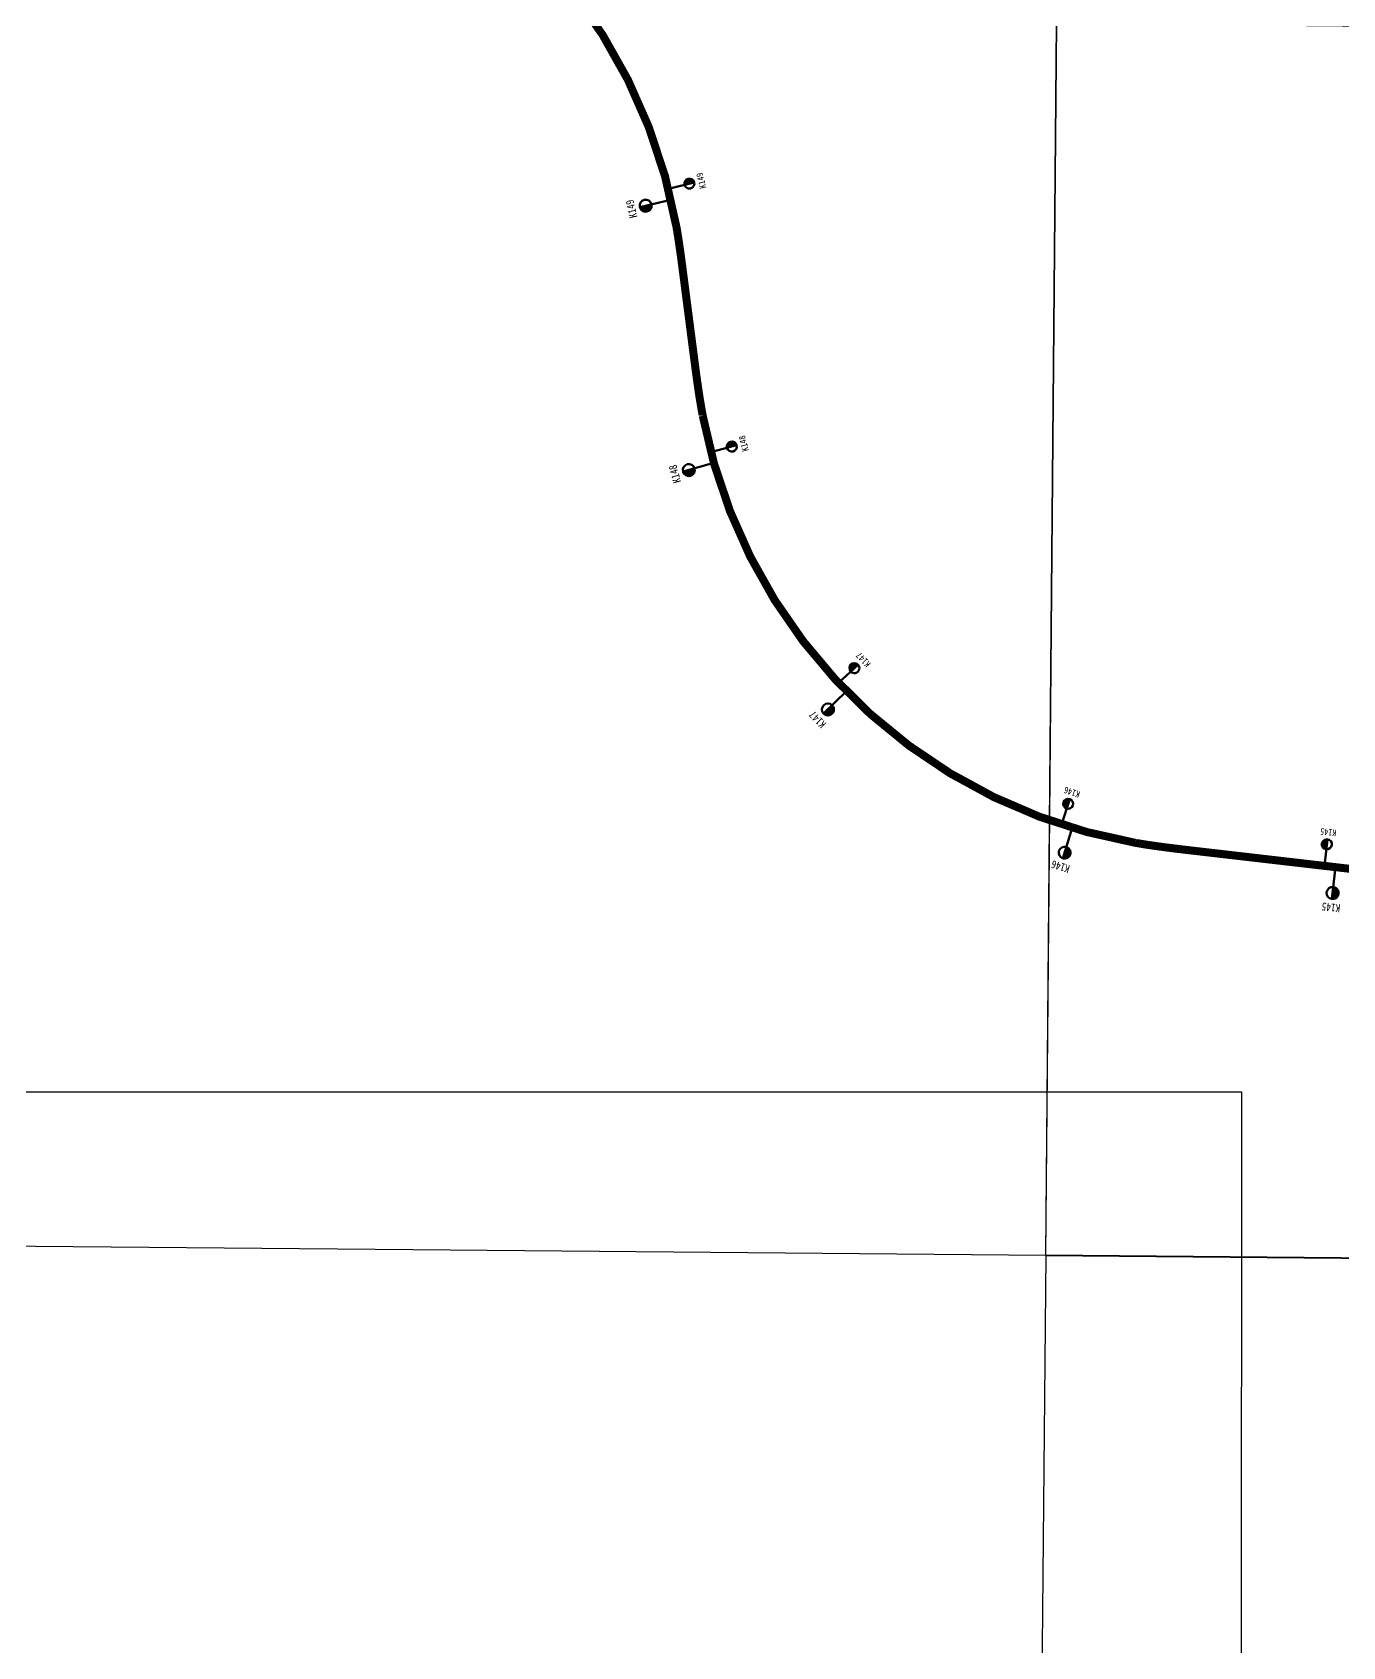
# Model space of a CAD drawing. Header units: millimetres. Extents: x 35376015 to 35425557, y 2978369 to 3016004.
# Drawn here: x 35384574 to 35389487, y 2991331 to 2997384 of the extents above; entities that cross this region are included whole.
import ezdxf
from ezdxf.enums import TextEntityAlignment as Align

# ---------------------------------------------------------------- set-up
doc = ezdxf.new("R2010")
doc.units = ezdxf.units.MM
doc.header["$XCLIPFRAME"] = 0
doc.linetypes.add('ACAD_ISO03W100', pattern=[30, 12, -18])
doc.layers.add('station', color=1, linetype='Continuous', lineweight=60)
doc.layers.add('zhix', color=5, linetype='Continuous', lineweight=30)
doc.styles.add('GTF_XW', font='SIMHEI.TTF', dxfattribs={"width": 0.85})
picture_1 = doc.add_image_def('image9.tif', size_in_pixel=(17328, 14208))
picture_2 = doc.add_image_def('image10.tif', size_in_pixel=(17376, 14210))
picture_3 = doc.add_image_def('image12.tif', size_in_pixel=(13870, 11462))
picture_4 = doc.add_image_def('image13.tif', size_in_pixel=(17588, 14315))

# ---------------------------------------------------------------- blocks, each defined once
blk = doc.blocks.new('公里标')
at = {"layer": 'station'}
h = blk.add_hatch(color=256, dxfattribs=at)
edge = h.paths.add_edge_path()
edge.add_arc((0, 13), 3, 90, 270)
edge.add_line((0, 10), (0, 16))
blk.add_line((0, 16), (0, 0), dxfattribs=at)
blk.add_lwpolyline([(0, 16, 1), (0, 10)], format="xyb", close=True, dxfattribs=at)
blk.add_lwpolyline([(0, 16, -1), (0, 10, -15.340907)], format="xyb", dxfattribs=at)

msp = doc.modelspace()

# ---------------------------------------------------------------- linework, layer by layer
at = {"color": 7, "lineweight": 30, "const_width": 1}
for points in [[(35384390.1, 3006275.6, -0.000003), (35384334.1, 3006699.2, -0.004654)], [(35384409.9, 3006278.2, -0.000003), (35384354, 3006701.8, -0.004654)], [(35387510.5, 2999180.5, -0.000038), (35386826.7, 2999975.6, -0.000524)], [(35387525.6, 2999193.6, -0.000038), (35386841.8, 2999988.6, -0.000524)]]:
    msp.add_lwpolyline(points, format="xyb", dxfattribs=at)
at = {"color": 7, "linetype": 'ACAD_ISO03W100', "lineweight": 30, "ltscale": 2, "const_width": 20, "flags": 128}
msp.add_lwpolyline([(35418866.2, 2978379, 0.00408), (35418596.8, 2978693.1, 0.004791), (35418362.6, 2978956.6, 0.000354), (35418239.2, 2979092.6, 0.003996), (35418228.1, 2979104.6, 0.067922), (35418130.9, 2979183.4, 0.051225), (35417981.4, 2979254.5, 0.009162), (35417860.1, 2979295.1, 0.017071), (35417793.9, 2979313.4, 0.003191), (35417664.5, 2979343.7, -0.002779), (35417515.8, 2979378.4, -0.00539), (35417279.6, 2979437.5, 0.004922), (35417021.1, 2979502.5, 0.037663), (35416897.7, 2979522.6, -0.03128), (35416749, 2979544.8, -0.053256), (35416561.7, 2979606.3, -0.060444), (35416413, 2979696.4, -0.007588), (35416234.3, 2979841, 0.006847), (35416036.6, 2980001.5, 0.000269), (35415709.9, 2980259.1, -0.000284), (35415399.9, 2980503.6, -0.004911), (35414938.6, 2980875.2, 0.012423), (35414754, 2981019.3, 0.022839), (35414740, 2981028.8, 0.001543), (35414525.8, 2981158.3, 0.010641), (35414147.8, 2981374.4, 0.041104), (35414044.6, 2981420.1, 0.069015), (35413989.5, 2981431, 0.030578), (35413863.2, 2981430.6, 0.031152), (35413746.1, 2981415.8, 0.023526), (35413594.1, 2981379.3, 0.09893), (35413417.6, 2981287.4, -0.098334), (35413240.1, 2981194.7, -0.040735), (35413083.5, 2981162.4, -0.057251), (35412969.5, 2981161.5, -0.032707), (35412844.6, 2981183.2, -0.068284), (35412787.9, 2981205.4, -0.006478), (35412708.2, 2981251.4, -0.00631), (35412627.7, 2981300.6, -0.00711), (35412453, 2981413.9, 0.016112), (35412375, 2981462.5, 0.006031), (35412355.7, 2981473.4, -0.001887), (35412293.4, 2981507.8, -0.031059), (35412115.8, 2981621.9, 0.058562), (35412018.1, 2981677.2, 0.074558), (35411972.8, 2981688.8, 0.023372), (35411824.6, 2981696.9, 0.031359), (35411658.6, 2981687.7, -0.046373), (35411546.1, 2981684.9, -0.013686), (35411441.8, 2981694.8, -0.015348), (35411349.5, 2981709.1, -0.009765), (35411222.9, 2981735.2, -0.009876), (35411098.7, 2981765.9, -0.010304), (35410982.9, 2981799.6, -0.003732), (35410665.7, 2981901.5, -0.011102), (35410325.7, 2982022, -0.019593), (35410137.6, 2982102.1, -0.046253), (35410000.5, 2982183.1, 0.027806), (35409777.8, 2982325.9, 0.038888), (35409137, 2982625.4, -0.041892), (35408543.6, 2982907.1, -0.012072), (35408137.3, 2983156.8, 0.016325), (35407835.3, 2983338.9, 0.005319), (35407527.4, 2983506.8, -0.009278), (35407351.6, 2983604.5, -0.002427), (35407251.1, 2983663.4, -0.001072), (35407024.6, 2983798.5, -0.005689), (35406755.9, 2983963.7, -0.023674), (35406693.7, 2984007.1, -0.028773), (35406654.5, 2984041.2, 0.013707), (35406574.3, 2984115.1, 0.00911), (35406364.5, 2984291.5, 0.004021), (35405878.9, 2984678.5, 0.011893), (35405195.9, 2985188.2, 0.018313), (35404733, 2985492, 0.007204), (35404263.5, 2985766.8, 0.008684), (35403867, 2985982.4, 0.000159), (35403714.4, 2986061.8, 0.000046), (35403186.2, 2986336.7, 0.00152), (35402876.1, 2986496.8, -0.002619), (35402696.3, 2986590.2, -0.160091), (35402640.3, 2986648, -0.04925), (35402551.8, 2986887.9, -0.091163), (35402531.9, 2987160, 0.101587), (35402509, 2987404.2, 0.031939), (35402455.4, 2987546.6, 0.061238), (35402414, 2987614.6, 0.066056), (35402315.7, 2987710, 0.060611), (35402186.1, 2987783.8, 0.013787), (35402000.7, 2987855.4, 0.005566), (35401535.2, 2988014.8, 0.005933), (35401024.9, 2988176.6, 0.060875), (35400973.3, 2988185.6, 0.033224), (35400911.1, 2988184.7, 0.007665), (35400643, 2988158.9, 0.016593), (35400459.3, 2988132.1, -0.061093), (35400408.8, 2988129.3, -0.014976), (35400290.7, 2988140.6, 0.003437), (35399777.5, 2988202.1, 0.001665), (35399411.5, 2988242.1, -0.004914), (35399287.6, 2988256.5, -0.047131), (35399187.2, 2988278.8, -0.017709), (35398930.6, 2988372.2, -0.000111), (35398779.7, 2988433.3, -0.000064), (35398519.9, 2988538.6, -0.000203), (35398073.5, 2988719.8, -0.000406), (35397849.8, 2988811, -0.034138), (35397734.3, 2988867.6, -0.048797), (35397661.1, 2988920, -0.026938), (35397646.4, 2988934.4, -0.001673), (35397423.8, 2989177.9, -0.010211), (35396545.8, 2990185.3, -0.111617), (35396489.3, 2990295.5, -0.00203), (35396470.1, 2990371.7, -0.000724), (35396417.2, 2990585.7, -0.000368), (35396317.1, 2990994.7, -0.001366), (35396290.5, 2991105, -0.050222), (35396256.9, 2991355.6, 0.034229), (35396219.3, 2991724.2, 0.006561), (35396183.3, 2991919, 0.00586), (35396137.5, 2992136.1, 0.016024), (35396087.8, 2992329.3, 0.014863), (35396021.5, 2992533.9, 0.042162), (35395954.4, 2992681.1, 0.029286), (35395828.8, 2992876.9, 0.036503), (35395689.3, 2993042, 0.052275), (35395572.8, 2993138.4, 0.024574), (35395433.6, 2993221.5, 0.019092), (35395245.9, 2993312.3, 0.024727), (35395060.7, 2993382.7, -0.028974), (35394903.1, 2993444.1, -0.030124), (35394739.9, 2993531.1, -0.059007), (35394665.5, 2993589.7, -0.019376), (35394594.5, 2993666.5, -0.00622), (35394386, 2993916.4, -0.009421), (35394243.9, 2994098.1, 0.015545), (35394156.4, 2994207.2, 0.089106), (35394087.4, 2994263.6, -0.100465), (35394027.2, 2994315.2, -0.041655), (35394007, 2994346.1, -0.006432), (35393896.2, 2994557.5, -0.054681), (35393773.9, 2994881.5, 0.109516), (35393695, 2995037.1, 0.074144), (35393642, 2995085, 0.038132), (35393521.4, 2995152.6, 0.066069), (35393359.2, 2995203.2, -0.108378), (35393262.5, 2995242.6, -0.00503), (35393059.4, 2995385.3, 0.003045), (35392724.9, 2995622.4, 0.000083), (35392471.9, 2995799.2, 0.000059), (35392115.6, 2996048.2, 0.004384), (35391640.4, 2996374.1, 0.078102), (35391610.9, 2996387.8, 0.037746), (35391594.4, 2996391.3, 0.002429), (35391334.8, 2996423.8, 0.010506), (35390977.1, 2996459.3, -0.036858), (35390875.7, 2996474.8, -0.036605), (35390856.6, 2996480.7, -0.001586), (35390427.7, 2996649.4, -0.004242), (35389970.5, 2996835.4, -0.026615), (35389899.5, 2996869.6, -0.128736), (35389844.8, 2996921.2, -0.014134), (35389504.6, 2997503.2, -0.01943), (35389279, 2997956.3, 0.038686), (35389156.9, 2998179.6, 0.040491), (35389062.6, 2998301.5, 0.036033), (35388937.1, 2998420.6, 0.040561), (35388843, 2998485.8, 0.049283), (35388757.2, 2998524.7, 0.11391), (35388618.7, 2998538.8, -0.068335), (35388388.5, 2998541.3, -0.035603), (35388043.8, 2998617.8, -0.141206), (35387967.5, 2998666.7, -0.001923), (35387871.2, 2998777.3, -0.000521), (35387518, 2999187, -0.000038), (35386834.3, 2999982.1, -0.000524), (35386784.5, 3000040.2, -0.010134), (35386729.9, 3000106.6, 0.008509), (35386665.1, 3000186, 0.047512), (35386585.5, 3000263.8, -0.02445), (35386424.4, 3000407.4, -0.019729), (35386303.5, 3000536.1, -0.053437), (35386266.2, 3000589.8, -0.06379), (35386232.7, 3000675.2, -0.023074), (35386182.4, 3000922.8, -0.000356), (35386171.5, 3000993.1, -0.000949), (35386167.5, 3001019.5, -0.008757), (35386151, 3001144.1, 0.006075), (35386128.2, 3001323.9, 0.038373), (35386094.2, 3001479.6, 0.046036), (35386044.5, 3001602.9, 0.055767), (35385965.9, 3001721, 0.027631), (35385770.6, 3001929.1, 0.00608), (35385451.2, 3002226.5, 0.010585), (35385262.1, 3002391.1, 0.005944), (35385135.2, 3002494.4, -0.00606), (35385010.7, 3002595.7, -0.016777), (35384908.4, 3002687.2, -0.01359), (35384789.1, 3002807.5, -0.066178), (35384707.4, 3002921.6, -0.040011), (35384615.3, 3003133.8, -0.040444), (35384572.4, 3003302.9, -0.040658), (35384557.4, 3003475.8, -0.080631), (35384601.1, 3003753.8, 0.06217), (35384670.7, 3004111.2, 0.020666), (35384677.8, 3004374.9, 0.053226), (35384665.4, 3004476.8, 0.111514), (35384601.5, 3004609.5, -0.078745), (35384499.6, 3004789.9, -0.027664), (35384444, 3004968.6, -0.040755), (35384423.1, 3005093.9, -0.151895), (35384467.7, 3005295.3, 0.164071), (35384504.7, 3005483.3, 0.000046), (35384471.7, 3005734, 0.000043), (35384436.2, 3006002.5, 0.000006), (35384400, 3006276.9, -0.000003), (35384344.1, 3006700.5, -0.004654), (35384329, 3006823.7, -0.001802), (35384294, 3007142.5)], format="xyb", dxfattribs=at)
at = {"layer": 'zhix', "color": 1, "const_width": 30, "flags": 128}
msp.add_lwpolyline([(35392294.2, 2993926.4), (35388937.7, 2994314.4), (35388936.7, 2994314.5), (35388935.7, 2994314.7), (35388934.7, 2994314.8), (35388933.7, 2994314.9), (35388932.7, 2994315), (35388931.7, 2994315.1), (35388930.7, 2994315.2), (35388929.7, 2994315.4), (35388928.7, 2994315.5), (35388927.7, 2994315.6), (35388926.7, 2994315.7), (35388925.7, 2994315.8), (35388924.7, 2994315.9), (35388923.8, 2994316), (35388922.8, 2994316.2), (35388921.8, 2994316.3), (35388920.8, 2994316.4), (35388919.8, 2994316.5), (35388918.8, 2994316.6), (35388917.8, 2994316.7), (35388916.8, 2994316.8), (35388915.8, 2994317), (35388914.8, 2994317.1), (35388913.8, 2994317.2), (35388912.8, 2994317.3), (35388911.8, 2994317.4), (35388910.8, 2994317.5), (35388909.8, 2994317.7), (35388908.9, 2994317.8), (35388907.9, 2994317.9), (35388906.9, 2994318), (35388905.9, 2994318.1), (35388904.9, 2994318.2), (35388903.9, 2994318.4), (35388902.9, 2994318.5), (35388901.9, 2994318.6), (35388900.9, 2994318.7), (35388899.9, 2994318.8), (35388898.9, 2994318.9), (35388897.9, 2994319.1), (35388896.9, 2994319.2), (35388895.9, 2994319.3), (35388894.9, 2994319.4), (35388894, 2994319.5), (35388893, 2994319.6), (35388892, 2994319.8), (35388891, 2994319.9), (35388890, 2994320), (35388889, 2994320.1), (35388888, 2994320.2), (35388887, 2994320.3), (35388886, 2994320.5), (35388885, 2994320.6), (35388884, 2994320.7), (35388883, 2994320.8), (35388882, 2994320.9), (35388881, 2994321), (35388880.1, 2994321.2), (35388879.1, 2994321.3), (35388878.1, 2994321.4), (35388877.1, 2994321.5), (35388876.1, 2994321.6), (35388875.1, 2994321.8), (35388874.1, 2994321.9), (35388873.1, 2994322), (35388872.1, 2994322.1), (35388871.1, 2994322.2), (35388870.1, 2994322.4), (35388869.1, 2994322.5), (35388868.1, 2994322.6), (35388867.1, 2994322.7), (35388866.2, 2994322.8), (35388865.2, 2994323), (35388864.2, 2994323.1), (35388863.2, 2994323.2), (35388862.2, 2994323.3), (35388861.2, 2994323.4), (35388860.2, 2994323.6), (35388859.2, 2994323.7), (35388858.2, 2994323.8), (35388857.2, 2994323.9), (35388856.2, 2994324), (35388855.2, 2994324.2), (35388854.2, 2994324.3), (35388853.2, 2994324.4), (35388852.3, 2994324.5), (35388851.3, 2994324.7), (35388850.3, 2994324.8), (35388849.3, 2994324.9), (35388848.3, 2994325), (35388847.3, 2994325.2), (35388846.3, 2994325.3), (35388845.3, 2994325.4), (35388844.3, 2994325.5), (35388843.3, 2994325.7), (35388842.3, 2994325.8), (35388841.3, 2994325.9), (35388840.3, 2994326), (35388839.4, 2994326.2), (35388838.4, 2994326.3), (35388837.4, 2994326.4), (35388836.4, 2994326.5), (35388835.4, 2994326.7), (35388834.4, 2994326.8), (35388833.4, 2994326.9), (35388832.4, 2994327), (35388831.4, 2994327.2), (35388830.4, 2994327.3), (35388829.4, 2994327.4), (35388828.4, 2994327.5), (35388827.5, 2994327.7), (35388826.5, 2994327.8), (35388825.5, 2994327.9), (35388824.5, 2994328.1), (35388823.5, 2994328.2), (35388822.5, 2994328.3), (35388821.5, 2994328.4), (35388820.5, 2994328.6), (35388819.5, 2994328.7), (35388818.5, 2994328.8), (35388817.5, 2994329), (35388816.5, 2994329.1), (35388815.6, 2994329.2), (35388814.6, 2994329.4), (35388813.6, 2994329.5), (35388812.6, 2994329.6), (35388811.6, 2994329.8), (35388810.6, 2994329.9), (35388809.6, 2994330), (35388808.6, 2994330.2), (35388807.6, 2994330.3), (35388806.6, 2994330.4), (35388805.6, 2994330.6), (35388804.7, 2994330.7), (35388803.7, 2994330.8), (35388802.7, 2994331), (35388801.7, 2994331.1), (35388800.7, 2994331.2), (35388799.7, 2994331.4), (35388798.7, 2994331.5), (35388797.7, 2994331.6), (35388796.7, 2994331.8), (35388795.7, 2994331.9), (35388794.7, 2994332), (35388793.8, 2994332.2), (35388792.8, 2994332.3), (35388791.8, 2994332.5), (35388790.8, 2994332.6), (35388789.8, 2994332.7), (35388788.8, 2994332.9), (35388787.8, 2994333), (35388786.8, 2994333.2), (35388785.8, 2994333.3), (35388784.8, 2994333.4), (35388783.9, 2994333.6), (35388782.9, 2994333.7), (35388781.9, 2994333.9), (35388780.9, 2994334), (35388779.9, 2994334.1), (35388778.9, 2994334.3), (35388777.9, 2994334.4), (35388776.9, 2994334.6), (35388775.9, 2994334.7), (35388774.9, 2994334.9), (35388774, 2994335), (35388773, 2994335.1), (35388772, 2994335.3), (35388771, 2994335.4), (35388770, 2994335.6), (35388769, 2994335.7), (35388768, 2994335.9), (35388767, 2994336), (35388766, 2994336.2), (35388765, 2994336.3), (35388764.1, 2994336.5), (35388763.1, 2994336.6), (35388762.1, 2994336.8), (35388761.1, 2994336.9), (35388760.1, 2994337.1), (35388759.1, 2994337.2), (35388758.1, 2994337.4), (35388757.1, 2994337.5), (35388756.1, 2994337.7), (35388755.2, 2994337.8), (35388754.2, 2994338), (35388753.2, 2994338.1), (35388752.2, 2994338.3), (35388751.2, 2994338.4), (35388750.2, 2994338.6), (35388749.2, 2994338.7), (35388748.2, 2994338.9), (35388747.3, 2994339), (35388746.3, 2994339.2), (35388745.3, 2994339.3), (35388744.3, 2994339.5), (35388743.3, 2994339.6), (35388742.3, 2994339.8), (35388741.3, 2994340), (35388740.3, 2994340.1), (35388739.4, 2994340.3), (35388738.4, 2994340.4), (35388737.4, 2994340.6), (35388736.4, 2994340.8), (35388735.4, 2994340.9), (35388734.4, 2994341.1), (35388733.4, 2994341.2), (35388732.4, 2994341.4), (35388731.5, 2994341.6), (35388730.5, 2994341.7), (35388729.5, 2994341.9), (35388728.5, 2994342), (35388727.5, 2994342.2), (35388726.5, 2994342.4), (35388725.5, 2994342.5), (35388724.5, 2994342.7), (35388723.6, 2994342.9), (35388722.6, 2994343), (35388721.6, 2994343.2), (35388720.6, 2994343.4), (35388719.6, 2994343.5), (35388718.6, 2994343.7), (35388717.6, 2994343.9), (35388716.7, 2994344), (35388715.7, 2994344.2), (35388714.7, 2994344.4), (35388713.7, 2994344.5), (35388712.7, 2994344.7), (35388711.7, 2994344.9), (35388710.7, 2994345), (35388710.3, 2994345.1, -0.312812), (35387087.6, 2995946.1), (35387087.6, 2995946.6), (35387087.4, 2995947.6), (35387087.2, 2995948.5), (35387087, 2995949.5), (35387086.8, 2995950.5), (35387086.6, 2995951.5), (35387086.5, 2995952.5), (35387086.3, 2995953.4), (35387086.1, 2995954.4), (35387085.9, 2995955.4), (35387085.7, 2995956.4), (35387085.6, 2995957.4), (35387085.4, 2995958.4), (35387085.2, 2995959.4), (35387085, 2995960.3), (35387084.8, 2995961.3), (35387084.7, 2995962.3), (35387084.5, 2995963.3), (35387084.3, 2995964.3), (35387084.1, 2995965.3), (35387084, 2995966.2), (35387083.8, 2995967.2), (35387083.6, 2995968.2), (35387083.4, 2995969.2), (35387083.3, 2995970.2), (35387083.1, 2995971.2), (35387082.9, 2995972.2), (35387082.7, 2995973.1), (35387082.6, 2995974.1), (35387082.4, 2995975.1), (35387082.2, 2995976.1), (35387082.1, 2995977.1), (35387081.9, 2995978.1), (35387081.7, 2995979), (35387081.5, 2995980), (35387081.4, 2995981), (35387081.2, 2995982), (35387081, 2995983), (35387080.9, 2995984), (35387080.7, 2995985), (35387080.5, 2995985.9), (35387080.4, 2995986.9), (35387080.2, 2995987.9), (35387080, 2995988.9), (35387079.9, 2995989.9), (35387079.7, 2995990.9), (35387079.5, 2995991.9), (35387079.4, 2995992.9), (35387079.2, 2995993.8), (35387079.1, 2995994.8), (35387078.9, 2995995.8), (35387078.7, 2995996.8), (35387078.6, 2995997.8), (35387078.4, 2995998.8), (35387078.2, 2995999.8), (35387078.1, 2996000.7), (35387077.9, 2996001.7), (35387077.8, 2996002.7), (35387077.6, 2996003.7), (35387077.4, 2996004.7), (35387077.3, 2996005.7), (35387077.1, 2996006.7), (35387077, 2996007.7), (35387076.8, 2996008.6), (35387076.7, 2996009.6), (35387076.5, 2996010.6), (35387076.3, 2996011.6), (35387076.2, 2996012.6), (35387076, 2996013.6), (35387075.9, 2996014.6), (35387075.7, 2996015.6), (35387075.6, 2996016.5), (35387075.4, 2996017.5), (35387075.3, 2996018.5), (35387075.1, 2996019.5), (35387074.9, 2996020.5), (35387074.8, 2996021.5), (35387074.6, 2996022.5), (35387074.5, 2996023.5), (35387074.3, 2996024.5), (35387074.2, 2996025.4), (35387074, 2996026.4), (35387073.9, 2996027.4), (35387073.7, 2996028.4), (35387073.6, 2996029.4), (35387073.4, 2996030.4), (35387073.3, 2996031.4), (35387073.1, 2996032.4), (35387073, 2996033.3), (35387072.8, 2996034.3), (35387072.7, 2996035.3), (35387072.5, 2996036.3), (35387072.4, 2996037.3), (35387072.2, 2996038.3), (35387072.1, 2996039.3), (35387071.9, 2996040.3), (35387071.8, 2996041.3), (35387071.6, 2996042.2), (35387071.5, 2996043.2), (35387071.3, 2996044.2), (35387071.2, 2996045.2), (35387071.1, 2996046.2), (35387070.9, 2996047.2), (35387070.8, 2996048.2), (35387070.6, 2996049.2), (35387070.5, 2996050.2), (35387070.3, 2996051.2), (35387070.2, 2996052.1), (35387070, 2996053.1), (35387069.9, 2996054.1), (35387069.8, 2996055.1), (35387069.6, 2996056.1), (35387069.5, 2996057.1), (35387069.3, 2996058.1), (35387069.2, 2996059.1), (35387069, 2996060.1), (35387068.9, 2996061), (35387068.8, 2996062), (35387068.6, 2996063), (35387068.5, 2996064), (35387068.3, 2996065), (35387068.2, 2996066), (35387068, 2996067), (35387067.9, 2996068), (35387067.8, 2996069), (35387067.6, 2996070), (35387067.5, 2996070.9), (35387067.3, 2996071.9), (35387067.2, 2996072.9), (35387067.1, 2996073.9), (35387066.9, 2996074.9), (35387066.8, 2996075.9), (35387066.7, 2996076.9), (35387066.5, 2996077.9), (35387066.4, 2996078.9), (35387066.2, 2996079.9), (35387066.1, 2996080.9), (35387066, 2996081.8), (35387065.8, 2996082.8), (35387065.7, 2996083.8), (35387065.6, 2996084.8), (35387065.4, 2996085.8), (35387065.3, 2996086.8), (35387065.1, 2996087.8), (35387065, 2996088.8), (35387064.9, 2996089.8), (35387064.7, 2996090.8), (35387064.6, 2996091.7), (35387064.5, 2996092.7), (35387064.3, 2996093.7), (35387064.2, 2996094.7), (35387064.1, 2996095.7), (35387063.9, 2996096.7), (35387063.8, 2996097.7), (35387063.7, 2996098.7), (35387063.5, 2996099.7), (35387063.4, 2996100.7), (35387063.3, 2996101.7), (35387063.1, 2996102.6), (35387063, 2996103.6), (35387062.9, 2996104.6), (35387062.7, 2996105.6), (35387062.6, 2996106.6), (35387062.5, 2996107.6), (35387062.3, 2996108.6), (35387062.2, 2996109.6), (35387062.1, 2996110.6), (35387061.9, 2996111.6), (35387061.8, 2996112.6), (35387061.7, 2996113.6), (35387061.5, 2996114.5), (35387061.4, 2996115.5), (35387061.3, 2996116.5), (35387061.1, 2996117.5), (35387061, 2996118.5), (35387060.9, 2996119.5), (35387060.7, 2996120.5), (35387060.6, 2996121.5), (35387060.5, 2996122.5), (35387060.3, 2996123.5), (35387060.2, 2996124.5), (35387060.1, 2996125.4), (35387060, 2996126.4), (35387059.8, 2996127.4), (35387059.7, 2996128.4), (35387059.6, 2996129.4), (35387059.4, 2996130.4), (35387059.3, 2996131.4), (35387059.2, 2996132.4), (35387059, 2996133.4), (35387058.9, 2996134.4), (35387058.8, 2996135.4), (35387058.7, 2996136.4), (35387058.5, 2996137.3), (35387058.4, 2996138.3), (35387058.3, 2996139.3), (35387058.1, 2996140.3), (35387058, 2996141.3), (35387057.9, 2996142.3), (35387057.7, 2996143.3), (35387057.6, 2996144.3), (35387057.5, 2996145.3), (35387057.4, 2996146.3), (35387057.2, 2996147.3), (35387057.1, 2996148.3), (35387057, 2996149.2), (35387056.8, 2996150.2), (35387056.7, 2996151.2), (35387056.6, 2996152.2), (35387056.5, 2996153.2), (35387056.3, 2996154.2), (35387056.2, 2996155.2), (35387056.1, 2996156.2), (35387055.9, 2996157.2), (35387055.8, 2996158.2), (35387055.7, 2996159.2), (35387055.6, 2996160.2), (35387055.4, 2996161.1), (35387055.3, 2996162.1), (35387055.2, 2996163.1), (35387055, 2996164.1), (35387054.9, 2996165.1), (35387054.8, 2996166.1), (35387054.7, 2996167.1), (35387054.5, 2996168.1), (35387054.4, 2996169.1), (35387054.3, 2996170.1), (35387054.2, 2996171.1), (35387054, 2996172.1), (35387053.9, 2996173), (35387014.6, 2996477.1), (35387014.5, 2996478.1), (35387014.3, 2996479.1), (35387014.2, 2996480.1), (35387014.1, 2996481.1), (35387014, 2996482.1), (35387013.8, 2996483.1), (35387013.7, 2996484.1), (35387013.6, 2996485.1), (35387013.4, 2996486), (35387013.3, 2996487), (35387013.2, 2996488), (35387013.1, 2996489), (35387012.9, 2996490), (35387012.8, 2996491), (35387012.7, 2996492), (35387012.5, 2996493), (35387012.4, 2996494), (35387012.3, 2996495), (35387012.2, 2996496), (35387012, 2996497), (35387011.9, 2996497.9), (35387011.8, 2996498.9), (35387011.6, 2996499.9), (35387011.5, 2996500.9), (35387011.4, 2996501.9), (35387011.3, 2996502.9), (35387011.1, 2996503.9), (35387011, 2996504.9), (35387010.9, 2996505.9), (35387010.7, 2996506.9), (35387010.6, 2996507.9), (35387010.5, 2996508.9), (35387010.3, 2996509.8), (35387010.2, 2996510.8), (35387010.1, 2996511.8), (35387010, 2996512.8), (35387009.8, 2996513.8), (35387009.7, 2996514.8), (35387009.6, 2996515.8), (35387009.4, 2996516.8), (35387009.3, 2996517.8), (35387009.2, 2996518.8), (35387009, 2996519.8), (35387008.9, 2996520.8), (35387008.8, 2996521.7), (35387008.7, 2996522.7), (35387008.5, 2996523.7), (35387008.4, 2996524.7), (35387008.3, 2996525.7), (35387008.1, 2996526.7), (35387008, 2996527.7), (35387007.9, 2996528.7), (35387007.7, 2996529.7), (35387007.6, 2996530.7), (35387007.5, 2996531.7), (35387007.3, 2996532.6), (35387007.2, 2996533.6), (35387007.1, 2996534.6), (35387006.9, 2996535.6), (35387006.8, 2996536.6), (35387006.7, 2996537.6), (35387006.5, 2996538.6), (35387006.4, 2996539.6), (35387006.3, 2996540.6), (35387006.1, 2996541.6), (35387006, 2996542.6), (35387005.9, 2996543.6), (35387005.7, 2996544.5), (35387005.6, 2996545.5), (35387005.5, 2996546.5), (35387005.3, 2996547.5), (35387005.2, 2996548.5), (35387005.1, 2996549.5), (35387004.9, 2996550.5), (35387004.8, 2996551.5), (35387004.7, 2996552.5), (35387004.5, 2996553.5), (35387004.4, 2996554.5), (35387004.2, 2996555.4), (35387004.1, 2996556.4), (35387004, 2996557.4), (35387003.8, 2996558.4), (35387003.7, 2996559.4), (35387003.6, 2996560.4), (35387003.4, 2996561.4), (35387003.3, 2996562.4), (35387003.1, 2996563.4), (35387003, 2996564.4), (35387002.9, 2996565.3), (35387002.7, 2996566.3), (35387002.6, 2996567.3), (35387002.4, 2996568.3), (35387002.3, 2996569.3), (35387002.2, 2996570.3), (35387002, 2996571.3), (35387001.9, 2996572.3), (35387001.7, 2996573.3), (35387001.6, 2996574.3), (35387001.5, 2996575.2), (35387001.3, 2996576.2), (35387001.2, 2996577.2), (35387001, 2996578.2), (35387000.9, 2996579.2), (35387000.7, 2996580.2), (35387000.6, 2996581.2), (35387000.5, 2996582.2), (35387000.3, 2996583.2), (35387000.2, 2996584.2), (35387000, 2996585.1), (35386999.9, 2996586.1), (35386999.7, 2996587.1), (35386999.6, 2996588.1), (35386999.4, 2996589.1), (35386999.3, 2996590.1), (35386999.2, 2996591.1), (35386999, 2996592.1), (35386998.9, 2996593.1), (35386998.7, 2996594), (35386998.6, 2996595), (35386998.4, 2996596), (35386998.3, 2996597), (35386998.1, 2996598), (35386998, 2996599), (35386997.8, 2996600), (35386997.7, 2996601), (35386997.5, 2996602), (35386997.4, 2996602.9), (35386997.2, 2996603.9), (35386997.1, 2996604.9), (35386996.9, 2996605.9), (35386996.8, 2996606.9), (35386996.6, 2996607.9), (35386996.5, 2996608.9), (35386996.3, 2996609.9), (35386996.2, 2996610.9), (35386996, 2996611.8), (35386995.9, 2996612.8), (35386995.7, 2996613.8), (35386995.5, 2996614.8), (35386995.4, 2996615.8), (35386995.2, 2996616.8), (35386995.1, 2996617.8), (35386994.9, 2996618.8), (35386994.8, 2996619.7), (35386994.6, 2996620.7), (35386994.5, 2996621.7), (35386994.3, 2996622.7), (35386994.1, 2996623.7), (35386994, 2996624.7), (35386993.8, 2996625.7), (35386993.7, 2996626.7), (35386993.5, 2996627.6), (35386993.3, 2996628.6), (35386993.2, 2996629.6), (35386993, 2996630.6), (35386992.9, 2996631.6), (35386992.7, 2996632.6), (35386992.5, 2996633.6), (35386992.4, 2996634.6), (35386992.2, 2996635.5), (35386992, 2996636.5), (35386991.9, 2996637.5), (35386991.7, 2996638.5), (35386991.6, 2996639.5), (35386991.4, 2996640.5), (35386991.2, 2996641.5), (35386991.1, 2996642.4), (35386990.9, 2996643.4), (35386990.7, 2996644.4), (35386990.6, 2996645.4), (35386990.4, 2996646.4), (35386990.2, 2996647.4), (35386990, 2996648.4), (35386989.9, 2996649.3), (35386989.7, 2996650.3), (35386989.5, 2996651.3), (35386989.4, 2996652.3), (35386989.2, 2996653.3), (35386989, 2996654.3), (35386988.9, 2996654.8, 0.171305), (35386336, 2997815)], format="xyb", dxfattribs=at)
at = {"layer": 'zhix', "color": 5, "const_width": 30, "flags": 128}
msp.add_lwpolyline([(35392294.2, 2993926.4), (35388937.7, 2994314.4), (35388936.7, 2994314.5), (35388935.7, 2994314.7), (35388934.7, 2994314.8), (35388933.7, 2994314.9), (35388932.7, 2994315), (35388931.7, 2994315.1), (35388930.7, 2994315.2), (35388929.7, 2994315.4), (35388928.7, 2994315.5), (35388927.7, 2994315.6), (35388926.7, 2994315.7), (35388925.7, 2994315.8), (35388924.7, 2994315.9), (35388923.8, 2994316), (35388922.8, 2994316.2), (35388921.8, 2994316.3), (35388920.8, 2994316.4), (35388919.8, 2994316.5), (35388918.8, 2994316.6), (35388917.8, 2994316.7), (35388916.8, 2994316.8), (35388915.8, 2994317), (35388914.8, 2994317.1), (35388913.8, 2994317.2), (35388912.8, 2994317.3), (35388911.8, 2994317.4), (35388910.8, 2994317.5), (35388909.8, 2994317.7), (35388908.9, 2994317.8), (35388907.9, 2994317.9), (35388906.9, 2994318), (35388905.9, 2994318.1), (35388904.9, 2994318.2), (35388903.9, 2994318.4), (35388902.9, 2994318.5), (35388901.9, 2994318.6), (35388900.9, 2994318.7), (35388899.9, 2994318.8), (35388898.9, 2994318.9), (35388897.9, 2994319.1), (35388896.9, 2994319.2), (35388895.9, 2994319.3), (35388894.9, 2994319.4), (35388894, 2994319.5), (35388893, 2994319.6), (35388892, 2994319.8), (35388891, 2994319.9), (35388890, 2994320), (35388889, 2994320.1), (35388888, 2994320.2), (35388887, 2994320.3), (35388886, 2994320.5), (35388885, 2994320.6), (35388884, 2994320.7), (35388883, 2994320.8), (35388882, 2994320.9), (35388881, 2994321), (35388880.1, 2994321.2), (35388879.1, 2994321.3), (35388878.1, 2994321.4), (35388877.1, 2994321.5), (35388876.1, 2994321.6), (35388875.1, 2994321.8), (35388874.1, 2994321.9), (35388873.1, 2994322), (35388872.1, 2994322.1), (35388871.1, 2994322.2), (35388870.1, 2994322.4), (35388869.1, 2994322.5), (35388868.1, 2994322.6), (35388867.1, 2994322.7), (35388866.2, 2994322.8), (35388865.2, 2994323), (35388864.2, 2994323.1), (35388863.2, 2994323.2), (35388862.2, 2994323.3), (35388861.2, 2994323.4), (35388860.2, 2994323.6), (35388859.2, 2994323.7), (35388858.2, 2994323.8), (35388857.2, 2994323.9), (35388856.2, 2994324), (35388855.2, 2994324.2), (35388854.2, 2994324.3), (35388853.2, 2994324.4), (35388852.3, 2994324.5), (35388851.3, 2994324.7), (35388850.3, 2994324.8), (35388849.3, 2994324.9), (35388848.3, 2994325), (35388847.3, 2994325.2), (35388846.3, 2994325.3), (35388845.3, 2994325.4), (35388844.3, 2994325.5), (35388843.3, 2994325.7), (35388842.3, 2994325.8), (35388841.3, 2994325.9), (35388840.3, 2994326), (35388839.4, 2994326.2), (35388838.4, 2994326.3), (35388837.4, 2994326.4), (35388836.4, 2994326.5), (35388835.4, 2994326.7), (35388834.4, 2994326.8), (35388833.4, 2994326.9), (35388832.4, 2994327), (35388831.4, 2994327.2), (35388830.4, 2994327.3), (35388829.4, 2994327.4), (35388828.4, 2994327.5), (35388827.5, 2994327.7), (35388826.5, 2994327.8), (35388825.5, 2994327.9), (35388824.5, 2994328.1), (35388823.5, 2994328.2), (35388822.5, 2994328.3), (35388821.5, 2994328.4), (35388820.5, 2994328.6), (35388819.5, 2994328.7), (35388818.5, 2994328.8), (35388817.5, 2994329), (35388816.5, 2994329.1), (35388815.6, 2994329.2), (35388814.6, 2994329.4), (35388813.6, 2994329.5), (35388812.6, 2994329.6), (35388811.6, 2994329.8), (35388810.6, 2994329.9), (35388809.6, 2994330), (35388808.6, 2994330.2), (35388807.6, 2994330.3), (35388806.6, 2994330.4), (35388805.6, 2994330.6), (35388804.7, 2994330.7), (35388803.7, 2994330.8), (35388802.7, 2994331), (35388801.7, 2994331.1), (35388800.7, 2994331.2), (35388799.7, 2994331.4), (35388798.7, 2994331.5), (35388797.7, 2994331.6), (35388796.7, 2994331.8), (35388795.7, 2994331.9), (35388794.7, 2994332), (35388793.8, 2994332.2), (35388792.8, 2994332.3), (35388791.8, 2994332.5), (35388790.8, 2994332.6), (35388789.8, 2994332.7), (35388788.8, 2994332.9), (35388787.8, 2994333), (35388786.8, 2994333.2), (35388785.8, 2994333.3), (35388784.8, 2994333.4), (35388783.9, 2994333.6), (35388782.9, 2994333.7), (35388781.9, 2994333.9), (35388780.9, 2994334), (35388779.9, 2994334.1), (35388778.9, 2994334.3), (35388777.9, 2994334.4), (35388776.9, 2994334.6), (35388775.9, 2994334.7), (35388774.9, 2994334.9), (35388774, 2994335), (35388773, 2994335.1), (35388772, 2994335.3), (35388771, 2994335.4), (35388770, 2994335.6), (35388769, 2994335.7), (35388768, 2994335.9), (35388767, 2994336), (35388766, 2994336.2), (35388765, 2994336.3), (35388764.1, 2994336.5), (35388763.1, 2994336.6), (35388762.1, 2994336.8), (35388761.1, 2994336.9), (35388760.1, 2994337.1), (35388759.1, 2994337.2), (35388758.1, 2994337.4), (35388757.1, 2994337.5), (35388756.1, 2994337.7), (35388755.2, 2994337.8), (35388754.2, 2994338), (35388753.2, 2994338.1), (35388752.2, 2994338.3), (35388751.2, 2994338.4), (35388750.2, 2994338.6), (35388749.2, 2994338.7), (35388748.2, 2994338.9), (35388747.3, 2994339), (35388746.3, 2994339.2), (35388745.3, 2994339.3), (35388744.3, 2994339.5), (35388743.3, 2994339.6), (35388742.3, 2994339.8), (35388741.3, 2994340), (35388740.3, 2994340.1), (35388739.4, 2994340.3), (35388738.4, 2994340.4), (35388737.4, 2994340.6), (35388736.4, 2994340.8), (35388735.4, 2994340.9), (35388734.4, 2994341.1), (35388733.4, 2994341.2), (35388732.4, 2994341.4), (35388731.5, 2994341.6), (35388730.5, 2994341.7), (35388729.5, 2994341.9), (35388728.5, 2994342), (35388727.5, 2994342.2), (35388726.5, 2994342.4), (35388725.5, 2994342.5), (35388724.5, 2994342.7), (35388723.6, 2994342.9), (35388722.6, 2994343), (35388721.6, 2994343.2), (35388720.6, 2994343.4), (35388719.6, 2994343.5), (35388718.6, 2994343.7), (35388717.6, 2994343.9), (35388716.7, 2994344), (35388715.7, 2994344.2), (35388714.7, 2994344.4), (35388713.7, 2994344.5), (35388712.7, 2994344.7), (35388711.7, 2994344.9), (35388710.7, 2994345), (35388710.3, 2994345.1, -0.312812), (35387087.6, 2995946.1), (35387087.6, 2995946.6), (35387087.4, 2995947.6), (35387087.2, 2995948.5), (35387087, 2995949.5), (35387086.8, 2995950.5), (35387086.6, 2995951.5), (35387086.5, 2995952.5), (35387086.3, 2995953.4), (35387086.1, 2995954.4), (35387085.9, 2995955.4), (35387085.7, 2995956.4), (35387085.6, 2995957.4), (35387085.4, 2995958.4), (35387085.2, 2995959.4), (35387085, 2995960.3), (35387084.8, 2995961.3), (35387084.7, 2995962.3), (35387084.5, 2995963.3), (35387084.3, 2995964.3), (35387084.1, 2995965.3), (35387084, 2995966.2), (35387083.8, 2995967.2), (35387083.6, 2995968.2), (35387083.4, 2995969.2), (35387083.3, 2995970.2), (35387083.1, 2995971.2), (35387082.9, 2995972.2), (35387082.7, 2995973.1), (35387082.6, 2995974.1), (35387082.4, 2995975.1), (35387082.2, 2995976.1), (35387082.1, 2995977.1), (35387081.9, 2995978.1), (35387081.7, 2995979), (35387081.5, 2995980), (35387081.4, 2995981), (35387081.2, 2995982), (35387081, 2995983), (35387080.9, 2995984), (35387080.7, 2995985), (35387080.5, 2995985.9), (35387080.4, 2995986.9), (35387080.2, 2995987.9), (35387080, 2995988.9), (35387079.9, 2995989.9), (35387079.7, 2995990.9), (35387079.5, 2995991.9), (35387079.4, 2995992.9), (35387079.2, 2995993.8), (35387079.1, 2995994.8), (35387078.9, 2995995.8), (35387078.7, 2995996.8), (35387078.6, 2995997.8), (35387078.4, 2995998.8), (35387078.2, 2995999.8), (35387078.1, 2996000.7), (35387077.9, 2996001.7), (35387077.8, 2996002.7), (35387077.6, 2996003.7), (35387077.4, 2996004.7), (35387077.3, 2996005.7), (35387077.1, 2996006.7), (35387077, 2996007.7), (35387076.8, 2996008.6), (35387076.7, 2996009.6), (35387076.5, 2996010.6), (35387076.3, 2996011.6), (35387076.2, 2996012.6), (35387076, 2996013.6), (35387075.9, 2996014.6), (35387075.7, 2996015.6), (35387075.6, 2996016.5), (35387075.4, 2996017.5), (35387075.3, 2996018.5), (35387075.1, 2996019.5), (35387074.9, 2996020.5), (35387074.8, 2996021.5), (35387074.6, 2996022.5), (35387074.5, 2996023.5), (35387074.3, 2996024.5), (35387074.2, 2996025.4), (35387074, 2996026.4), (35387073.9, 2996027.4), (35387073.7, 2996028.4), (35387073.6, 2996029.4), (35387073.4, 2996030.4), (35387073.3, 2996031.4), (35387073.1, 2996032.4), (35387073, 2996033.3), (35387072.8, 2996034.3), (35387072.7, 2996035.3), (35387072.5, 2996036.3), (35387072.4, 2996037.3), (35387072.2, 2996038.3), (35387072.1, 2996039.3), (35387071.9, 2996040.3), (35387071.8, 2996041.3), (35387071.6, 2996042.2), (35387071.5, 2996043.2), (35387071.3, 2996044.2), (35387071.2, 2996045.2), (35387071.1, 2996046.2), (35387070.9, 2996047.2), (35387070.8, 2996048.2), (35387070.6, 2996049.2), (35387070.5, 2996050.2), (35387070.3, 2996051.2), (35387070.2, 2996052.1), (35387070, 2996053.1), (35387069.9, 2996054.1), (35387069.8, 2996055.1), (35387069.6, 2996056.1), (35387069.5, 2996057.1), (35387069.3, 2996058.1), (35387069.2, 2996059.1), (35387069, 2996060.1), (35387068.9, 2996061), (35387068.8, 2996062), (35387068.6, 2996063), (35387068.5, 2996064), (35387068.3, 2996065), (35387068.2, 2996066), (35387068, 2996067), (35387067.9, 2996068), (35387067.8, 2996069), (35387067.6, 2996070), (35387067.5, 2996070.9), (35387067.3, 2996071.9), (35387067.2, 2996072.9), (35387067.1, 2996073.9), (35387066.9, 2996074.9), (35387066.8, 2996075.9), (35387066.7, 2996076.9), (35387066.5, 2996077.9), (35387066.4, 2996078.9), (35387066.2, 2996079.9), (35387066.1, 2996080.9), (35387066, 2996081.8), (35387065.8, 2996082.8), (35387065.7, 2996083.8), (35387065.6, 2996084.8), (35387065.4, 2996085.8), (35387065.3, 2996086.8), (35387065.1, 2996087.8), (35387065, 2996088.8), (35387064.9, 2996089.8), (35387064.7, 2996090.8), (35387064.6, 2996091.7), (35387064.5, 2996092.7), (35387064.3, 2996093.7), (35387064.2, 2996094.7), (35387064.1, 2996095.7), (35387063.9, 2996096.7), (35387063.8, 2996097.7), (35387063.7, 2996098.7), (35387063.5, 2996099.7), (35387063.4, 2996100.7), (35387063.3, 2996101.7), (35387063.1, 2996102.6), (35387063, 2996103.6), (35387062.9, 2996104.6), (35387062.7, 2996105.6), (35387062.6, 2996106.6), (35387062.5, 2996107.6), (35387062.3, 2996108.6), (35387062.2, 2996109.6), (35387062.1, 2996110.6), (35387061.9, 2996111.6), (35387061.8, 2996112.6), (35387061.7, 2996113.6), (35387061.5, 2996114.5), (35387061.4, 2996115.5), (35387061.3, 2996116.5), (35387061.1, 2996117.5), (35387061, 2996118.5), (35387060.9, 2996119.5), (35387060.7, 2996120.5), (35387060.6, 2996121.5), (35387060.5, 2996122.5), (35387060.3, 2996123.5), (35387060.2, 2996124.5), (35387060.1, 2996125.4), (35387060, 2996126.4), (35387059.8, 2996127.4), (35387059.7, 2996128.4), (35387059.6, 2996129.4), (35387059.4, 2996130.4), (35387059.3, 2996131.4), (35387059.2, 2996132.4), (35387059, 2996133.4), (35387058.9, 2996134.4), (35387058.8, 2996135.4), (35387058.7, 2996136.4), (35387058.5, 2996137.3), (35387058.4, 2996138.3), (35387058.3, 2996139.3), (35387058.1, 2996140.3), (35387058, 2996141.3), (35387057.9, 2996142.3), (35387057.7, 2996143.3), (35387057.6, 2996144.3), (35387057.5, 2996145.3), (35387057.4, 2996146.3), (35387057.2, 2996147.3), (35387057.1, 2996148.3), (35387057, 2996149.2), (35387056.8, 2996150.2), (35387056.7, 2996151.2), (35387056.6, 2996152.2), (35387056.5, 2996153.2), (35387056.3, 2996154.2), (35387056.2, 2996155.2), (35387056.1, 2996156.2), (35387055.9, 2996157.2), (35387055.8, 2996158.2), (35387055.7, 2996159.2), (35387055.6, 2996160.2), (35387055.4, 2996161.1), (35387055.3, 2996162.1), (35387055.2, 2996163.1), (35387055, 2996164.1), (35387054.9, 2996165.1), (35387054.8, 2996166.1), (35387054.7, 2996167.1), (35387054.5, 2996168.1), (35387054.4, 2996169.1), (35387054.3, 2996170.1), (35387054.2, 2996171.1), (35387054, 2996172.1), (35387053.9, 2996173), (35387014.6, 2996477.1), (35387014.5, 2996478.1), (35387014.3, 2996479.1), (35387014.2, 2996480.1), (35387014.1, 2996481.1), (35387014, 2996482.1), (35387013.8, 2996483.1), (35387013.7, 2996484.1), (35387013.6, 2996485.1), (35387013.4, 2996486), (35387013.3, 2996487), (35387013.2, 2996488), (35387013.1, 2996489), (35387012.9, 2996490), (35387012.8, 2996491), (35387012.7, 2996492), (35387012.5, 2996493), (35387012.4, 2996494), (35387012.3, 2996495), (35387012.2, 2996496), (35387012, 2996497), (35387011.9, 2996497.9), (35387011.8, 2996498.9), (35387011.6, 2996499.9), (35387011.5, 2996500.9), (35387011.4, 2996501.9), (35387011.3, 2996502.9), (35387011.1, 2996503.9), (35387011, 2996504.9), (35387010.9, 2996505.9), (35387010.7, 2996506.9), (35387010.6, 2996507.9), (35387010.5, 2996508.9), (35387010.3, 2996509.8), (35387010.2, 2996510.8), (35387010.1, 2996511.8), (35387010, 2996512.8), (35387009.8, 2996513.8), (35387009.7, 2996514.8), (35387009.6, 2996515.8), (35387009.4, 2996516.8), (35387009.3, 2996517.8), (35387009.2, 2996518.8), (35387009, 2996519.8), (35387008.9, 2996520.8), (35387008.8, 2996521.7), (35387008.7, 2996522.7), (35387008.5, 2996523.7), (35387008.4, 2996524.7), (35387008.3, 2996525.7), (35387008.1, 2996526.7), (35387008, 2996527.7), (35387007.9, 2996528.7), (35387007.7, 2996529.7), (35387007.6, 2996530.7), (35387007.5, 2996531.7), (35387007.3, 2996532.6), (35387007.2, 2996533.6), (35387007.1, 2996534.6), (35387006.9, 2996535.6), (35387006.8, 2996536.6), (35387006.7, 2996537.6), (35387006.5, 2996538.6), (35387006.4, 2996539.6), (35387006.3, 2996540.6), (35387006.1, 2996541.6), (35387006, 2996542.6), (35387005.9, 2996543.6), (35387005.7, 2996544.5), (35387005.6, 2996545.5), (35387005.5, 2996546.5), (35387005.3, 2996547.5), (35387005.2, 2996548.5), (35387005.1, 2996549.5), (35387004.9, 2996550.5), (35387004.8, 2996551.5), (35387004.7, 2996552.5), (35387004.5, 2996553.5), (35387004.4, 2996554.5), (35387004.2, 2996555.4), (35387004.1, 2996556.4), (35387004, 2996557.4), (35387003.8, 2996558.4), (35387003.7, 2996559.4), (35387003.6, 2996560.4), (35387003.4, 2996561.4), (35387003.3, 2996562.4), (35387003.1, 2996563.4), (35387003, 2996564.4), (35387002.9, 2996565.3), (35387002.7, 2996566.3), (35387002.6, 2996567.3), (35387002.4, 2996568.3), (35387002.3, 2996569.3), (35387002.2, 2996570.3), (35387002, 2996571.3), (35387001.9, 2996572.3), (35387001.7, 2996573.3), (35387001.6, 2996574.3), (35387001.5, 2996575.2), (35387001.3, 2996576.2), (35387001.2, 2996577.2), (35387001, 2996578.2), (35387000.9, 2996579.2), (35387000.7, 2996580.2), (35387000.6, 2996581.2), (35387000.5, 2996582.2), (35387000.3, 2996583.2), (35387000.2, 2996584.2), (35387000, 2996585.1), (35386999.9, 2996586.1), (35386999.7, 2996587.1), (35386999.6, 2996588.1), (35386999.4, 2996589.1), (35386999.3, 2996590.1), (35386999.2, 2996591.1), (35386999, 2996592.1), (35386998.9, 2996593.1), (35386998.7, 2996594), (35386998.6, 2996595), (35386998.4, 2996596), (35386998.3, 2996597), (35386998.1, 2996598), (35386998, 2996599), (35386997.8, 2996600), (35386997.7, 2996601), (35386997.5, 2996602), (35386997.4, 2996602.9), (35386997.2, 2996603.9), (35386997.1, 2996604.9), (35386996.9, 2996605.9), (35386996.8, 2996606.9), (35386996.6, 2996607.9), (35386996.5, 2996608.9), (35386996.3, 2996609.9), (35386996.2, 2996610.9), (35386996, 2996611.8), (35386995.9, 2996612.8), (35386995.7, 2996613.8), (35386995.5, 2996614.8), (35386995.4, 2996615.8), (35386995.2, 2996616.8), (35386995.1, 2996617.8), (35386994.9, 2996618.8), (35386994.8, 2996619.7), (35386994.6, 2996620.7), (35386994.5, 2996621.7), (35386994.3, 2996622.7), (35386994.1, 2996623.7), (35386994, 2996624.7), (35386993.8, 2996625.7), (35386993.7, 2996626.7), (35386993.5, 2996627.6), (35386993.3, 2996628.6), (35386993.2, 2996629.6), (35386993, 2996630.6), (35386992.9, 2996631.6), (35386992.7, 2996632.6), (35386992.5, 2996633.6), (35386992.4, 2996634.6), (35386992.2, 2996635.5), (35386992, 2996636.5), (35386991.9, 2996637.5), (35386991.7, 2996638.5), (35386991.6, 2996639.5), (35386991.4, 2996640.5), (35386991.2, 2996641.5), (35386991.1, 2996642.4), (35386990.9, 2996643.4), (35386990.7, 2996644.4), (35386990.6, 2996645.4), (35386990.4, 2996646.4), (35386990.2, 2996647.4), (35386990, 2996648.4), (35386989.9, 2996649.3), (35386989.7, 2996650.3), (35386989.5, 2996651.3), (35386989.4, 2996652.3), (35386989.2, 2996653.3), (35386989, 2996654.3), (35386988.9, 2996654.8, 0.171305), (35386336, 2997815)], format="xyb", dxfattribs=at)

# ---------------------------------------------------------------- block references
at = {"layer": 'station', "color": 5, "yscale": 6.25, "zscale": 6.25}
for p, xscale, rotation in [((35386958.7, 2996796.8), 6.250000000303308, 284.0898975557184), ((35387118.1, 2995810.3), 6.250000000738663, 284.6300864713162), ((35387597.2, 2994944.4), 6.249999999982873, 313.2779762081874), ((35388432.7, 2994414.2), 6.249999999140095, 341.9258659605524), ((35389418.7, 2994258.8), 6.249999997594154, 353.4059050431911)]:
    msp.add_blockref('公里标', p, dxfattribs=dict(at, xscale=xscale, rotation=rotation))
at = {"layer": 'station', "color": 1, "yscale": 7.5, "zscale": 7.5}
for p, xscale, rotation in [((35386968.6, 2996755.6), 7.499999999074562, 102.8756250387405), ((35387129.2, 2995769.5), 7.500000000327857, 105.8443589124485), ((35387626.5, 2994913.9), 7.500000001267972, 134.4922486637577), ((35388473.2, 2994401.5), 7.499999997123771, 163.140138403265), ((35389460.8, 2994254), 7.499999997294797, 173.4059050311759)]:
    msp.add_blockref('公里标', p, dxfattribs=dict(at, xscale=xscale, rotation=rotation))

# ---------------------------------------------------------------- texts
at = {"layer": 'station', "color": 5, "style": 'GTF_XW', "width": 0.85}
for s, rotation, p in [('K149', 104.0899, (35387069.6, 2996824.6)), ('K148', 104.63009, (35387228.7, 2995839.2)), ('K147', 133.27798, (35387680.4, 2995022.8)), ('K146', 161.92587, (35388468.2, 2994522.8)), ('K145', 173.40591, (35389431.9, 2994372.4))]:
    msp.add_text(s, height=25, rotation=rotation, dxfattribs=at).set_placement(p, align=Align.TOP_CENTER)
at = {"layer": 'station', "color": 1, "style": 'GTF_XW', "width": 0.85}
for s, rotation, p in [('K149', 102.87563, (35386834.9, 2996725)), ('K148', 105.84436, (35386997.3, 2995732)), ('K147', 134.49225, (35387528.7, 2994817.8)), ('K146', 163.14014, (35388433.4, 2994270.2)), ('K145', 173.40591, (35389445.1, 2994117.7))]:
    msp.add_text(s, height=30, rotation=rotation, dxfattribs=at).set_placement(p, align=Align.CENTER)

# ---------------------------------------------------------------- pictures from other files: only their frames are drawn
at = {"color": 251}
image = msp.add_image(picture_1, insert=(35381804, 2992022.5), size_in_units=(7330.7, 6010.8), rotation=0.00603, dxfattribs=at)
image.set_boundary_path([(970.36, 1322.84), (915.6, 7169.04), (867, 12239.27), (9918.96, 12322.4), (15530.96, 12373.4), (15575.5, 7168.9), (15626.93, 1457.6), (12282.3, 1428.74), (970.73, 1323.17), (970.36, 1322.84)])
image = msp.add_image(picture_2, insert=(35388007.7, 2991875.6), size_in_units=(7349.3, 6010.3), rotation=-0.00128, dxfattribs=at)
image.set_boundary_path([(960.2, 1109.8), (910.33, 6822.7), (863.2, 12028.76), (9437.9, 12102.4), (15528.97, 12153.76), (15594.96, 4457.56), (15621.64, 1236.26), (7074.47, 1161.7), (960.6, 1109.33), (960.2, 1109.8)])
image = msp.add_image(picture_3, insert=(35381774.5, 2987353.6), size_in_units=(7331.9, 6059), rotation=-0.01007, dxfattribs=at)
image.dxf.flags = 7
image = msp.add_image(picture_4, insert=(35387920.4, 2987319.2), size_in_units=(7399.8, 6022.7), rotation=-0.00066, dxfattribs=at)
image.set_boundary_path([(1076.5, 1289.86), (1038.44, 5566.3), (977.43, 12266.37), (9697.16, 12343.3), (15726.94, 12394.33), (15783.9, 5565.6), (15820.26, 1417.97), (7320.1, 1342.85), (1076.6, 1289.83), (1076.5, 1289.86)])

doc.saveas('drawing.dxf')
